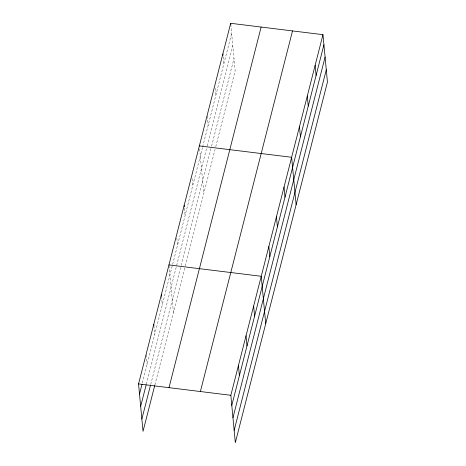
<?xml version="1.0" encoding="UTF-8"?>
<svg xmlns="http://www.w3.org/2000/svg" width="466" height="466" viewBox="0 0 466 466"><rect width="100%" height="100%" fill="white"/><g stroke="black" fill="none" stroke-linecap="round" stroke-linejoin="round"><path stroke-width="0.35" stroke-dasharray="2.33 1.75" d="M142.334 382.965L202.448 147.664M202.628 146.971L231.637 33.418M146.33 384.2L206.991 146.738M207.172 146.039L232.802 45.726M150.71 384.427L180.936 266.115M181.111 265.428L211.395 146.877M211.576 146.184L234.002 58.407M154.875 384.974L185.101 266.663M185.282 265.97L215.053 149.435M215.764 146.65L235.161 70.716L230.816 24.745M223.121 56.84L223.808 64.069M215.362 88.22L215.974 94.72M207.254 115.982L208.145 125.371M199.629 148.8L203.84 193.326M192.027 178.548L192.714 185.777M184.431 208.302L185.113 215.525M176.83 238.05L177.511 245.279M169.024 265.637L173.434 312.325M161.492 296.108L162.308 304.781M153.891 325.862L154.706 334.53M146.219 354.888L147.11 364.284"/><path stroke-width="0.7" d="M154.7 385.667L143.033 431.33L138.553 383.914L230.682 23.3L322.967 34.67L327.447 82.086L235.318 442.7L230.839 395.285L322.967 34.67M139.509 394.032L141.984 384.345M140.668 406.34L146.149 384.893M141.868 419.021L150.53 385.12M169.007 387.665L261.135 27.051M200.38 391.533L292.514 30.919M231.794 405.403L323.922 44.783M232.959 417.711L325.087 57.091M234.153 430.392L326.287 69.778M199.355 145.91L291.64 157.281L296.126 204.69M168.954 264.915L261.24 276.28L265.719 323.695M138.553 383.914L230.839 395.285M315.138 65.322L316.094 75.44M307.304 95.973L308.259 106.091M299.475 126.624L300.43 136.742M284.044 187.029L285 197.147M276.443 216.777L277.398 226.895M268.841 246.531L269.797 256.65M230.682 23.3L230.816 24.745M253.638 306.034L254.593 316.146M222.853 53.951L222.987 55.396M246.036 335.782L246.992 345.9M238.435 365.536L239.396 375.648M184.157 205.413L184.291 206.857M161.352 294.663L161.492 296.108M153.751 324.418L153.891 325.862"/></g></svg>
